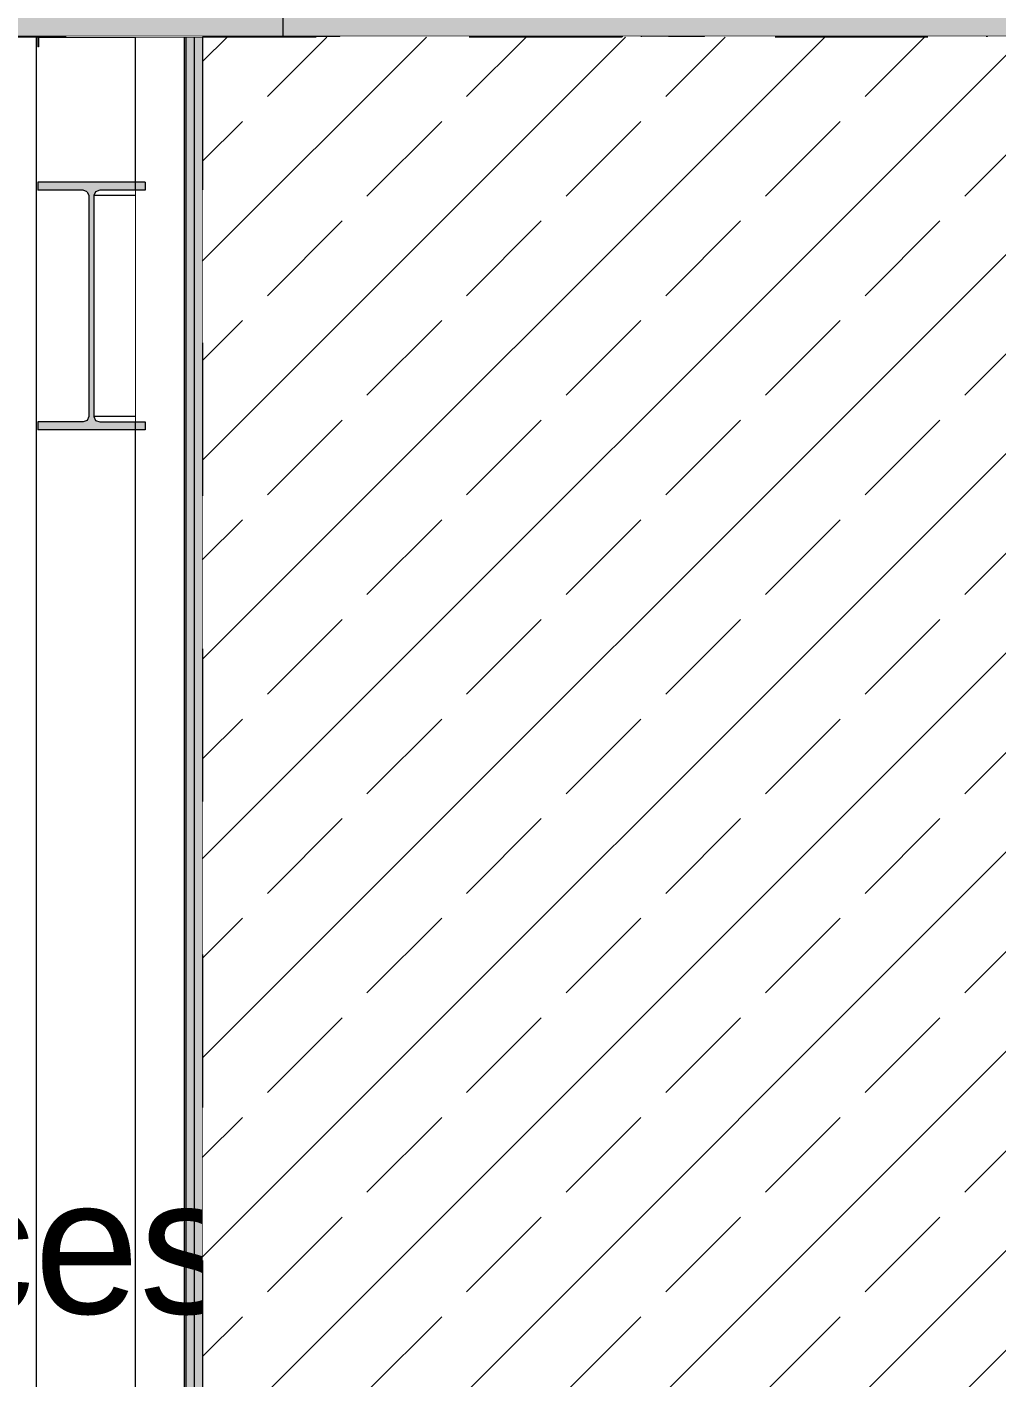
# Model space of a CAD drawing. Header units: millimetres. Extents: x -48147 to 1422273, y -494195 to 18123.
# Drawn here: x 1383750 to 1385540, y -479702 to -477209 of the extents above; entities that cross this region are included whole.
import ezdxf
from ezdxf.enums import TextEntityAlignment as Align

# ---------------------------------------------------------------- set-up
doc = ezdxf.new("R2010")
doc.units = ezdxf.units.MM
doc.header["$MEASUREMENT"] = 0
for name, pattern in [('Dashed', [2822.222233, 1411.111116, -1411.111116]), ('Double Dashed', [1093.611073, 529.166651, -211.666656, 141.111112, -211.666656]), ('Wipeout_Contour', [1000, 0, -1000])]:
    doc.linetypes.add(name, pattern=pattern)
for name, color, linetype, lineweight in [('0_Pen_No__191', 7, 'Continuous', 5), ('0_Pen_No__85', 8, 'Continuous', 20), ('A-25-M_Wall_Int_Pen_No__1', 7, 'Continuous', 13), ('A-25-M_Wall_Int_Pen_No__87', 8, 'Continuous', 20), ('A-95-P_Drawing_Pen_No__2', 8, 'Continuous', 15), ('New_A-20-M_Roof_Pen_No__4', 7, 'Continuous', 20), ('New_A-25-M_Wall_Int_Pen_No__1', 7, 'Continuous', 13), ('New_A-25-M_Wall_Int_Pen_No__87', 8, 'Continuous', 20), ('S-280-M_STRUCT_FRAME.IFC Import_Pen_No__1', 7, 'Continuous', 13), ('S-280-M_STRUCT_FRAME.IFC Import_Pen_No__160', 5, 'Continuous', 200), ('S-280-M_STRUCT_FRAME.IFC Import_Pen_No__90', 8, 'Continuous', 20)]:
    doc.layers.add(name, color=color, linetype=linetype, lineweight=lineweight)
for name, color, linetype in [('A-25-M_Wall_Int', 7, 'Continuous'), ('A-95-P_Drawing', 7, 'Continuous'), ('New_A-15-MG_Structural_Grid_Phase_2', 7, 'Continuous'), ('New_A-20-M_Roof', 7, 'Continuous'), ('New_A-25-M_Wall_Ext', 7, 'Continuous'), ('New_A-25-M_Wall_Int', 7, 'Continuous'), ('S-280-M_STRUCT_FRAME.IFC Import', 7, 'Continuous')]:
    doc.layers.add(name, color=color, linetype=linetype)
for name, color, linetype, lineweight, true_color in [('A-25-M_Wall_Int_Pen_No__107', 7, 'Continuous', 15, 0xa6a6a6), ('A-25-M_Wall_Int_Pen_No__81', 7, 'Continuous', 20, 0x6a6a6a), ('A-95-P_Drawing_Pen_No__62', 7, 'Continuous', 20, 0xaaaaaa), ('New_A-15-MG_Structural_Grid_Phase_2_Pen_No__222', 7, 'Continuous', 13, 0x65af33), ('New_A-20-M_Roof_Pen_No__81', 7, 'Continuous', 20, 0x6a6a6a)]:
    doc.layers.add(name, color=color, linetype=linetype, lineweight=lineweight, true_color=true_color)
doc.styles.add('GENERATED_STYLE_2', font='')
doc.styles.get('GENERATED_STYLE_2').set_extended_font_data('Swis721 BT')
doc.dimstyles.new('GENERATED_STYLE__3', dxfattribs={"dimtxt": 0.18, "dimasz": 364.8, "dimexe": 0.18, "dimexo": 0.0625, "dimgap": 0.09, "dimtad": 0, "dimtih": 1, "dimtoh": 1, "dimdec": 4, "dimzin": 0, "dimdsep": 46, "dimcen": 0.09, "dimadec": 0, "dimazin": 0, "dimtfac": 1, "dimtdec": 4, "dimtmove": 0, "dimatfit": 3, "dimldrblk": 'ARROWHEAD_5', "dimfxl": 1, "dimtolj": 1, "dimtzin": 0, "dimarcsym": 0})

# ---------------------------------------------------------------- blocks, each defined once
blk = doc.blocks.new('Section Elem_215_2', base_point=(1383917.5, -489195))
at = {"color": 254, "linetype": 'Wipeout_Contour', "lineweight": 0, "ltscale": 5855733.62799182}
blk.add_wipeout([(1383885.6, -477495), (1383949.3, -477495), (1383949.3, -477227), (1383885.6, -477227)], dxfattribs=at).dxf.layer = 'New_A-25-M_Wall_Int'
at = {"color": 254, "linetype": 'Wipeout_Contour', "lineweight": 0, "ltscale": 11711875.74569734}
blk.add_wipeout([(1383853.6, -477509.5), (1383807.3, -477509.5), (1383807.3, -477937.5), (1383853.6, -477937.5), (1383861.1, -477934.5), (1383864.2, -477927.3), (1383864.2, -477519.7), (1383861.1, -477512.5)], dxfattribs=at).dxf.layer = 'New_A-25-M_Wall_Int'
at = {"color": 254, "linetype": 'Wipeout_Contour', "lineweight": 0, "ltscale": 5858178.996596269}
blk.add_wipeout([(1383949.3, -477952), (1383885.6, -477952), (1383885.6, -480510), (1383949.3, -480510)], dxfattribs=at).dxf.layer = 'New_A-25-M_Wall_Int'
at = {"color": 254, "linetype": 'Wipeout_Contour', "lineweight": 0, "ltscale": 5855465.106834988}
blk.add_wipeout([(1383885.6, -477227), (1383807.3, -477227), (1383807.3, -477495), (1383885.6, -477495)], dxfattribs=at).dxf.layer = 'New_A-25-M_Wall_Int'
at = {"color": 254, "linetype": 'Wipeout_Contour', "lineweight": 0, "ltscale": 5857910.587511493}
blk.add_wipeout([(1383807.3, -480510), (1383885.6, -480510), (1383885.6, -477952), (1383807.3, -477952)], dxfattribs=at).dxf.layer = 'New_A-25-M_Wall_Int'
at = {"layer": 'New_A-25-M_Wall_Int_Pen_No__87', "linetype": 'Continuous'}
blk.add_line((1383885.6, -477227), (1383949.3, -477227), dxfattribs=at)
at = {"color": 254, "linetype": 'Wipeout_Contour', "lineweight": 0, "ltscale": 65926457.45719526}
blk.add_wipeout([(1383766.7, -477227.5), (1383766.7, -486737), (1383767, -486737), (1383767, -486617), (1383807.3, -486617), (1383807.3, -485846.5), (1383793, -485846.5), (1383793, -485837.9), (1383807.3, -485837.9), (1383807.3, -485603.6), (1383793, -485603.6), (1383793, -485595), (1383807.3, -485595), (1383807.3, -481796.5), (1383793, -481796.5), (1383793, -481787.9), (1383807.3, -481787.9), (1383807.3, -481553.6), (1383793, -481553.6), (1383793, -481545), (1383807.3, -481545), (1383807.3, -480967), (1383770, -480967), (1383770, -480952.5), (1383807.3, -480952.5), (1383807.3, -480524.5), (1383770, -480524.5), (1383770, -480510), (1383807.3, -480510), (1383807.3, -477952), (1383770, -477952), (1383770, -477937.5), (1383807.3, -477937.5), (1383807.3, -477509.5), (1383770, -477509.5), (1383770, -477495), (1383807.3, -477495), (1383807.3, -477227), (1383770.6, -477227), (1383771.4, -477229), (1383771.4, -477245), (1383769.9, -477245), (1383769.9, -477229), (1383769.5, -477228), (1383768.4, -477227.5)], dxfattribs=at).dxf.layer = 'New_A-25-M_Wall_Int'
at = {"layer": 'New_A-25-M_Wall_Int_Pen_No__87', "linetype": 'Continuous'}
blk.add_line((1383807.3, -477227), (1383885.6, -477227), dxfattribs=at)
at = {"color": 254, "linetype": 'Wipeout_Contour', "lineweight": 0, "ltscale": 5861071.801553996}
blk.add_wipeout([(1383675, -477227), (1383675, -486737), (1383766.7, -486737), (1383766.7, -477227)], dxfattribs=at).dxf.layer = 'New_A-25-M_Wall_Int'
at = {"layer": 'New_A-25-M_Wall_Int_Pen_No__1', "linetype": 'Continuous'}
blk.add_line((1383766.7, -477227), (1383766.7, -486737), dxfattribs=at)
at = {"layer": 'New_A-25-M_Wall_Int_Pen_No__1', "linetype": 'Continuous', "flags": 128}
blk.add_lwpolyline([(1383766.7, -477227), (1383675, -477227), (1383671.8, -477227), (1383656, -477227), (1383640.2, -477227)], dxfattribs=at)
at = {"layer": 'New_A-25-M_Wall_Int_Pen_No__87', "linetype": 'Continuous'}
blk.add_line((1383770.6, -477227), (1383807.3, -477227), dxfattribs=at)
blk = doc.blocks.new('Section Elem_452_2', base_point=(1383917.5, -489195))
at = {"color": 254, "linetype": 'Wipeout_Contour', "lineweight": 0, "ltscale": 7318848.547944542}
blk.add_wipeout([(1383768.4, -477226), (1383770.6, -477226.9), (1383770.6, -477227), (1383821.5, -477227), (1383821.5, -477226)], dxfattribs=at).dxf.layer = 'New_A-25-M_Wall_Ext'
blk = doc.blocks.new('Section Elem_542_2', base_point=(1383917.5, -489195))
at = {"layer": 'New_A-20-M_Roof_Pen_No__81', "linetype": 'Continuous', "lineweight": 0, "true_color": 0x353535}
blk.add_hatch(color=250, dxfattribs=at).paths.add_polyline_path([(1362715.3, -477191), (1362715.3, -477226), (1405069.5, -477226), (1405069.5, -477191)])
at = {"layer": 'New_A-20-M_Roof_Pen_No__4', "linetype": 'Continuous'}
for p, q in [((1383768.4, -477226), (1383699.4, -477226)), ((1384263.2, -477226), (1383768.4, -477226)), ((1384324.7, -477226), (1384263.2, -477226)), ((1384936.2, -477226), (1384324.7, -477226)), ((1384997.7, -477226), (1384936.2, -477226)), ((1385971.7, -477226), (1384997.7, -477226))]:
    blk.add_line(p, q, dxfattribs=at)
blk = doc.blocks.new('Section Elem_555_2', base_point=(1383917.5, -489195))
at = {"layer": 'A-25-M_Wall_Int_Pen_No__107', "linetype": 'Continuous'}
blk.add_hatch(color=256, dxfattribs=at).paths.add_polyline_path([(1384058.4, -477227), (1384042.8, -477227), (1384042.8, -486737), (1384058.4, -486737)])
at = {"layer": 'A-25-M_Wall_Int_Pen_No__81', "linetype": 'Continuous', "lineweight": 0, "true_color": 0x353535}
blk.add_hatch(color=250, dxfattribs=at).paths.add_polyline_path([(1384042.8, -477227), (1384039.7, -477227), (1384039.7, -486737), (1384042.8, -486737)])
at = {"layer": 'A-25-M_Wall_Int_Pen_No__1', "linetype": 'Continuous'}
blk.add_line((1384058.4, -477227), (1384058.4, -486737), dxfattribs=at)
at = {"color": 254, "linetype": 'Wipeout_Contour', "lineweight": 0, "ltscale": 36625744.42015198}
blk.add_wipeout([(1384074, -486737), (1384295.3, -486737), (1384295.3, -489195), (1384657.6, -489195), (1384657.6, -477844), (1384591.5, -477844), (1384591.5, -477835.5), (1384605.4, -477835.5), (1384607.4, -477832.5), (1384608.3, -477825.3), (1384608.3, -477513.7), (1384607.4, -477506.5), (1384605.4, -477503.5), (1384591.5, -477503.5), (1384591.5, -477495), (1384657.6, -477495), (1384657.6, -477398), (1384202.5, -477398), (1384200.5, -477397.2), (1384199.7, -477395.2), (1384199.7, -477377), (1384260.3, -477377), (1384260.3, -477228.8), (1384261.1, -477227), (1384074, -477227)], dxfattribs=at).dxf.layer = 'A-25-M_Wall_Int'
at = {"layer": 'A-25-M_Wall_Int_Pen_No__107', "linetype": 'Continuous'}
blk.add_hatch(color=256, dxfattribs=at).paths.add_polyline_path([(1384074, -486737), (1384074, -477227), (1384058.4, -477227), (1384058.4, -486737)])
at = {"layer": 'A-25-M_Wall_Int_Pen_No__1', "linetype": 'Continuous'}
blk.add_line((1384074, -477227), (1384074, -486737), dxfattribs=at)
at = {"layer": 'A-25-M_Wall_Int_Pen_No__87', "linetype": 'Continuous'}
for p, q in [((1384074, -477227), (1384261.1, -477227)), ((1384657.6, -477495), (1384657.6, -477398))]:
    blk.add_line(p, q, dxfattribs=at)
at = {"color": 254, "linetype": 'Wipeout_Contour', "lineweight": 0, "ltscale": 5862105.476723193}
blk.add_wipeout([(1384039.7, -477227), (1383949.3, -477227), (1383949.3, -486737), (1384039.7, -486737)], dxfattribs=at).dxf.layer = 'A-25-M_Wall_Int'
at = {"layer": 'A-25-M_Wall_Int_Pen_No__1', "linetype": 'Continuous'}
for p, q in [((1383949.3, -477227), (1383949.3, -486617)), ((1384039.7, -477227), (1384039.7, -486737)), ((1384042.8, -477227), (1384042.8, -486737))]:
    blk.add_line(p, q, dxfattribs=at)
at = {"layer": 'A-25-M_Wall_Int_Pen_No__1', "linetype": 'Continuous', "flags": 128}
blk.add_lwpolyline([(1384074, -477227), (1384058.4, -477227), (1384042.8, -477227), (1384039.7, -477227), (1383949.3, -477227)], dxfattribs=at)
blk = doc.blocks.new('Section Elem_576_2', base_point=(1383917.5, -489195))
at = {"layer": 'New_A-25-M_Wall_Int_Pen_No__87', "linetype": 'Continuous'}
blk.add_line((1384657.6, -477844), (1384657.6, -489195), dxfattribs=at)
blk = doc.blocks.new('Section Elem_578_2', base_point=(1383917.5, -489195))
at = {"color": 254, "linetype": 'Wipeout_Contour', "lineweight": 0, "ltscale": 332390732.742016}
blk.add_wipeout([(1384657.6, -477398), (1384657.6, -477495), (1387858.7, -477495), (1387858.7, -477746.5), (1387901.9, -477746.5), (1387901.9, -477495), (1388041.9, -477495), (1388041.9, -477746.5), (1388084.7, -477746.5), (1388084.7, -477495), (1398250.7, -477495), (1398250.7, -477746.5), (1398312.7, -477746.5), (1398312.7, -477503.5), (1398301.1, -477503.5), (1398301.1, -477495), (1398312.7, -477495), (1398312.7, -477488), (1397737.9, -477488), (1397734.3, -477486.6), (1397732.8, -477483), (1397732.8, -477467), (1397804.7, -477467), (1397804.7, -477296), (1397408.6, -477296), (1397408.6, -477226), (1397368.6, -477226), (1397372.1, -477227.5), (1397373.5, -477231), (1397373.5, -477245), (1397298.6, -477245), (1397298.6, -477483), (1397297.2, -477486.6), (1397293.8, -477488), (1396702.5, -477488), (1396698.9, -477486.6), (1396697.3, -477483), (1396697.3, -477467), (1396769.3, -477467), (1396769.3, -477296), (1396187, -477296), (1396187, -477226), (1396149.4, -477226), (1396151.6, -477227), (1396152.5, -477229.2), (1396152.5, -477245), (1396081.6, -477245), (1396081.6, -477454.8), (1396080.7, -477457.1), (1396078.5, -477458), (1395486.7, -477458), (1395484.4, -477457.1), (1395483.4, -477454.8), (1395483.4, -477437), (1395553.2, -477437), (1395553.2, -477296), (1395151.4, -477296), (1395151.4, -477226), (1395114, -477226), (1395116.2, -477227), (1395117.1, -477229.2), (1395117.1, -477245), (1395046.2, -477245), (1395046.2, -477454.8), (1395045.3, -477457.1), (1395043.1, -477458), (1394451.3, -477458), (1394449, -477457.1), (1394448, -477454.8), (1394448, -477437), (1394517.8, -477437), (1394517.8, -477296), (1394116, -477296), (1394116, -477226), (1394078.5, -477226), (1394080.7, -477227), (1394081.6, -477229.2), (1394081.6, -477245), (1394010.7, -477245), (1394010.7, -477454.8), (1394009.8, -477457.1), (1394007.6, -477458), (1393415.9, -477458), (1393413.5, -477457.1), (1393412.6, -477454.8), (1393412.6, -477437), (1393482.4, -477437), (1393482.4, -477296), (1393080.6, -477296), (1393080.6, -477226), (1393043.1, -477226), (1393045.3, -477227), (1393046.2, -477229.2), (1393046.2, -477245), (1392975.3, -477245), (1392975.3, -477454.8), (1392974.4, -477457.1), (1392972.2, -477458), (1392380.5, -477458), (1392378.1, -477457.1), (1392377.2, -477454.8), (1392377.2, -477437), (1392447, -477437), (1392447, -477296), (1392045.2, -477296), (1392045.2, -477226), (1392007.7, -477226), (1392009.9, -477227), (1392010.8, -477229.2), (1392010.8, -477245), (1391939.9, -477245), (1391939.9, -477454.8), (1391939, -477457.1), (1391936.8, -477458), (1391345.1, -477458), (1391342.7, -477457.1), (1391341.8, -477454.8), (1391341.8, -477437), (1391411.5, -477437), (1391411.5, -477296), (1391165.4, -477296), (1391165.4, -477226), (1391127.7, -477226), (1391129.8, -477227), (1391130.8, -477229.2), (1391130.8, -477245), (1391059.9, -477245), (1391059.9, -477454.8), (1391059, -477457.1), (1391056.8, -477458), (1390465, -477458), (1390462.6, -477457.1), (1390461.7, -477454.8), (1390461.7, -477437), (1390531.4, -477437), (1390531.4, -477296), (1389698.4, -477296), (1389698.4, -477226), (1389661.9, -477226), (1389663.8, -477226.9), (1389664.6, -477228.8), (1389664.6, -477245), (1389603.1, -477245), (1389603.1, -477395.2), (1389602.3, -477397.2), (1389600.4, -477398), (1389017.2, -477398), (1389015.2, -477397.2), (1389014.3, -477395.2), (1389014.3, -477377), (1389075, -477377), (1389075, -477296), (1388663.2, -477296), (1388663.2, -477226), (1388626.5, -477226), (1388628.4, -477226.9), (1388629.2, -477228.8), (1388629.2, -477245), (1388567.8, -477245), (1388567.8, -477395.2), (1388567, -477397.2), (1388565.1, -477398), (1387981.8, -477398), (1387979.7, -477397.2), (1387978.9, -477395.2), (1387978.9, -477377), (1388039.6, -477377), (1388039.6, -477296), (1387627.8, -477296), (1387627.8, -477226), (1387591, -477226), (1387592.9, -477226.9), (1387593.7, -477228.8), (1387593.7, -477245), (1387532.3, -477245), (1387532.3, -477395.2), (1387531.5, -477397.2), (1387529.6, -477398), (1386946.4, -477398), (1386944.3, -477397.2), (1386943.5, -477395.2), (1386943.5, -477377), (1387004.2, -477377), (1387004.2, -477296), (1386592.4, -477296), (1386592.4, -477226), (1386555.7, -477226), (1386557.6, -477226.9), (1386558.4, -477228.8), (1386558.4, -477245), (1386497, -477245), (1386497, -477395.2), (1386496.2, -477397.2), (1386494.3, -477398), (1385911, -477398), (1385908.9, -477397.2), (1385908.1, -477395.2), (1385908.1, -477377), (1385968.8, -477377), (1385968.8, -477296), (1385557, -477296), (1385557, -477226), (1385520.3, -477226), (1385522.2, -477226.9), (1385523, -477228.8), (1385523, -477245), (1385461.5, -477245), (1385461.5, -477395.2), (1385460.8, -477397.2), (1385458.8, -477398), (1384875.6, -477398), (1384873.5, -477397.2), (1384872.7, -477395.2), (1384872.7, -477377), (1384933.3, -477377), (1384933.3, -477296), (1384883.7, -477296), (1384883.7, -477226), (1384847.2, -477226), (1384849.1, -477226.9), (1384849.9, -477228.8), (1384849.9, -477245), (1384788.5, -477245), (1384788.5, -477395.2), (1384787.7, -477397.2), (1384785.8, -477398)], dxfattribs=at).dxf.layer = 'A-25-M_Wall_Int'
blk = doc.blocks.new('Section Elem_606_2', base_point=(1383917.5, -489195))
at = {"color": 254, "linetype": 'Wipeout_Contour', "lineweight": 0, "ltscale": 8784431.796397153}
blk.add_wipeout([(1383821.5, -477226), (1383821.5, -477227), (1384234.1, -477227), (1384261.1, -477227), (1384261.2, -477226.9), (1384263.2, -477226)], dxfattribs=at).dxf.layer = 'S-280-M_STRUCT_FRAME.IFC Import'
at = {"layer": 'S-280-M_STRUCT_FRAME.IFC Import_Pen_No__90', "linetype": 'Continuous'}
blk.add_line((1383821.5, -477227), (1383821.5, -477226), dxfattribs=at)
blk = doc.blocks.new('Section Elem_607_2', base_point=(1383917.5, -489195))
at = {"color": 254, "linetype": 'Wipeout_Contour', "lineweight": 0, "ltscale": 7324160.431082825}
blk.add_wipeout([(1384936.2, -477226), (1384883.7, -477226), (1384883.7, -477228), (1384933.7, -477228), (1384934.2, -477226.9)], dxfattribs=at).dxf.layer = 'S-280-M_STRUCT_FRAME.IFC Import'
at = {"color": 254, "linetype": 'Wipeout_Contour', "lineweight": 0, "ltscale": 7324202.946212307}
blk.add_wipeout([(1384883.7, -477228), (1384883.7, -477296), (1384933.3, -477296), (1384933.3, -477228.8), (1384933.7, -477228)], dxfattribs=at).dxf.layer = 'S-280-M_STRUCT_FRAME.IFC Import'
at = {"layer": 'S-280-M_STRUCT_FRAME.IFC Import_Pen_No__90', "linetype": 'Continuous'}
for p, q in [((1384883.7, -477228), (1384883.7, -477226)), ((1384933.7, -477228), (1384883.7, -477228)), ((1384883.7, -477296), (1384883.7, -477228)), ((1384933.3, -477296), (1384883.7, -477296))]:
    blk.add_line(p, q, dxfattribs=at)
blk = doc.blocks.new('Section Elem_670_2', base_point=(1383917.5, -489195))
at = {"layer": 'S-280-M_STRUCT_FRAME.IFC Import_Pen_No__1', "linetype": 'Continuous'}
for p, q in [((1383770, -477495), (1383770, -477509.5)), ((1383967.8, -477495), (1383770, -477495)), ((1383967.8, -477495), (1383967.8, -477509.5)), ((1383770, -477937.5), (1383770, -477952)), ((1383967.8, -477952), (1383770, -477952)), ((1383967.8, -477937.5), (1383967.8, -477952))]:
    blk.add_line(p, q, dxfattribs=at)
at = {"color": 254, "linetype": 'Wipeout_Contour', "lineweight": 0, "ltscale": 5856183.900798077}
blk.add_wipeout([(1383949.3, -477519.7), (1383873.5, -477519.7), (1383873.5, -477927.3), (1383949.3, -477927.3)], dxfattribs=at).dxf.layer = 'S-280-M_STRUCT_FRAME.IFC Import'
at = {"color": 254, "linetype": 'Wipeout_Contour', "lineweight": 0, "ltscale": 5855916.088196685}
blk.add_wipeout([(1383873.5, -477519.7), (1383949.3, -477519.7), (1383949.3, -477512.5), (1383876.6, -477512.5)], dxfattribs=at).dxf.layer = 'S-280-M_STRUCT_FRAME.IFC Import'
at = {"color": 254, "linetype": 'Wipeout_Contour', "lineweight": 0, "ltscale": 5856457.507200692}
blk.add_wipeout([(1383873.5, -477927.3), (1383876.6, -477934.5), (1383949.3, -477934.5), (1383949.3, -477927.3)], dxfattribs=at).dxf.layer = 'S-280-M_STRUCT_FRAME.IFC Import'
at = {"layer": 'S-280-M_STRUCT_FRAME.IFC Import_Pen_No__1', "linetype": 'Continuous', "flags": 128}
for points in [[(1383861.1, -477512.5), (1383853.6, -477509.5), (1383770, -477509.5)], [(1383861.1, -477934.5), (1383853.6, -477937.5), (1383770, -477937.5)]]:
    blk.add_lwpolyline(points, dxfattribs=at)
at = {"color": 254, "linetype": 'Wipeout_Contour', "lineweight": 0, "ltscale": 5855919.392795465}
blk.add_wipeout([(1383876.6, -477512.5), (1383949.3, -477512.5), (1383949.3, -477509.5), (1383884.1, -477509.5)], dxfattribs=at).dxf.layer = 'S-280-M_STRUCT_FRAME.IFC Import'
at = {"color": 254, "linetype": 'Wipeout_Contour', "lineweight": 0, "ltscale": 5856474.124048403}
blk.add_wipeout([(1383876.6, -477934.5), (1383884.1, -477937.5), (1383949.3, -477937.5), (1383949.3, -477934.5)], dxfattribs=at).dxf.layer = 'S-280-M_STRUCT_FRAME.IFC Import'
at = {"layer": 'S-280-M_STRUCT_FRAME.IFC Import_Pen_No__160', "linetype": 'Continuous', "lineweight": 0, "true_color": 0x00007f}
blk.add_hatch(color=176, dxfattribs=at).paths.add_polyline_path([(1383770, -477952), (1383967.8, -477952), (1383967.8, -477937.5), (1383884.1, -477937.5), (1383876.6, -477934.5), (1383873.5, -477927.3), (1383873.5, -477519.7), (1383876.6, -477512.5), (1383884.1, -477509.5), (1383967.8, -477509.5), (1383967.8, -477495), (1383770, -477495), (1383770, -477509.5), (1383853.6, -477509.5), (1383861.1, -477512.5), (1383864.2, -477519.7), (1383864.2, -477927.3), (1383861.1, -477934.5), (1383853.6, -477937.5), (1383770, -477937.5)])
at = {"layer": 'S-280-M_STRUCT_FRAME.IFC Import_Pen_No__1', "linetype": 'Continuous', "flags": 128}
for points in [[(1383861.1, -477512.5), (1383864.2, -477519.7), (1383864.2, -477927.3), (1383861.1, -477934.5)], [(1383876.6, -477512.5), (1383873.5, -477519.7), (1383873.5, -477927.3), (1383876.6, -477934.5)], [(1383967.8, -477509.5), (1383884.1, -477509.5), (1383876.6, -477512.5)], [(1383876.6, -477934.5), (1383884.1, -477937.5), (1383967.8, -477937.5)]]:
    blk.add_lwpolyline(points, dxfattribs=at)
at = {"layer": 'S-280-M_STRUCT_FRAME.IFC Import_Pen_No__90', "linetype": 'Continuous'}
for p, q in [((1383949.3, -477519.7), (1383873.5, -477519.7)), ((1383949.3, -477927.3), (1383873.5, -477927.3))]:
    blk.add_line(p, q, dxfattribs=at)
blk = doc.blocks.new('Section Elem_692_2', base_point=(1383917.5, -489195))
at = {"layer": 'S-280-M_STRUCT_FRAME.IFC Import_Pen_No__160', "linetype": 'Continuous', "lineweight": 0, "true_color": 0x00007f}
blk.add_hatch(color=176, dxfattribs=at).paths.add_polyline_path([(1383771.4, -477229), (1383770.6, -477226.9), (1383768.4, -477226), (1383699.4, -477226), (1383697.3, -477226.9), (1383696.4, -477229), (1383696.4, -477455), (1383696, -477456.1), (1383694.9, -477456.5), (1383631.9, -477456.5), (1383630.9, -477456.1), (1383630.4, -477455), (1383630.4, -477437), (1383628.9, -477437), (1383628.9, -477455), (1383629.8, -477457.2), (1383631.9, -477458), (1383694.9, -477458), (1383697.1, -477457.2), (1383697.9, -477455), (1383697.9, -477229), (1383698.4, -477228), (1383699.4, -477227.5), (1383768.4, -477227.5), (1383769.5, -477228), (1383769.9, -477229), (1383769.9, -477245), (1383771.4, -477245)])
at = {"layer": 'S-280-M_STRUCT_FRAME.IFC Import_Pen_No__1', "linetype": 'Continuous'}
for p, q in [((1383699.4, -477226), (1383697.3, -477226.9)), ((1383768.4, -477226), (1383770.6, -477226.9)), ((1383771.4, -477245), (1383769.9, -477245)), ((1383630.4, -477437), (1383628.9, -477437))]:
    blk.add_line(p, q, dxfattribs=at)
at = {"layer": 'S-280-M_STRUCT_FRAME.IFC Import_Pen_No__1', "linetype": 'Continuous', "flags": 128}
for points in [[(1383697.3, -477226.9), (1383696.4, -477229), (1383696.4, -477455), (1383696, -477456.1)], [(1383698.4, -477228), (1383697.9, -477229), (1383697.9, -477455), (1383697.1, -477457.2)], [(1383769.5, -477228), (1383768.4, -477227.5), (1383699.4, -477227.5), (1383698.4, -477228)], [(1383769.5, -477228), (1383769.9, -477229), (1383769.9, -477245)], [(1383770.6, -477226.9), (1383771.4, -477229), (1383771.4, -477245)], [(1383628.9, -477437), (1383628.9, -477455), (1383629.8, -477457.2)], [(1383630.4, -477437), (1383630.4, -477455), (1383630.9, -477456.1)], [(1383629.8, -477457.2), (1383631.9, -477458), (1383694.9, -477458), (1383697.1, -477457.2)], [(1383630.9, -477456.1), (1383631.9, -477456.5), (1383694.9, -477456.5), (1383696, -477456.1)]]:
    blk.add_lwpolyline(points, dxfattribs=at)
blk = doc.blocks.new('Section Elem_703_2', base_point=(1383917.5, -489195))
at = {"color": 254, "linetype": 'Wipeout_Contour', "lineweight": 0, "ltscale": 5860655.75375076}
blk.add_wipeout([(1385000.6, -477228.8), (1385000.6, -477245), (1385523, -477245), (1385523, -477228.8)], dxfattribs=at).dxf.layer = 'S-280-M_STRUCT_FRAME.IFC Import'
at = {"color": 254, "linetype": 'Wipeout_Contour', "lineweight": 0, "ltscale": 5859509.451541936}
blk.add_wipeout([(1384874.5, -477396.2), (1384875.6, -477396.6), (1384931.9, -477396.6), (1384932.9, -477396.2)], dxfattribs=at).dxf.layer = 'S-280-M_STRUCT_FRAME.IFC Import'
at = {"color": 254, "linetype": 'Wipeout_Contour', "lineweight": 0, "ltscale": 5860642.358766527}
blk.add_wipeout([(1385522.2, -477226.9), (1384999.8, -477226.9), (1385000.6, -477228.8), (1385523, -477228.8)], dxfattribs=at).dxf.layer = 'S-280-M_STRUCT_FRAME.IFC Import'
at = {"color": 254, "linetype": 'Wipeout_Contour', "lineweight": 0, "ltscale": 5859508.53904089}
blk.add_wipeout([(1384874.1, -477395.2), (1384874.5, -477396.2), (1384932.9, -477396.2), (1384933.3, -477395.2)], dxfattribs=at).dxf.layer = 'S-280-M_STRUCT_FRAME.IFC Import'
at = {"color": 254, "linetype": 'Wipeout_Contour', "lineweight": 0, "ltscale": 5860635.236783979}
blk.add_wipeout([(1385520.3, -477226), (1384997.7, -477226), (1384999.8, -477226.9), (1385522.2, -477226.9)], dxfattribs=at).dxf.layer = 'S-280-M_STRUCT_FRAME.IFC Import'
at = {"color": 254, "linetype": 'Wipeout_Contour', "lineweight": 0, "ltscale": 5859496.031452246}
blk.add_wipeout([(1384874.1, -477377), (1384874.1, -477395.2), (1384933.3, -477395.2), (1384933.3, -477377)], dxfattribs=at).dxf.layer = 'S-280-M_STRUCT_FRAME.IFC Import'
at = {"layer": 'S-280-M_STRUCT_FRAME.IFC Import_Pen_No__1', "linetype": 'Continuous'}
blk.add_line((1384874.1, -477377), (1384872.7, -477377), dxfattribs=at)
at = {"layer": 'S-280-M_STRUCT_FRAME.IFC Import_Pen_No__1', "linetype": 'Continuous', "flags": 128}
for points in [[(1384872.7, -477377), (1384872.7, -477395.2), (1384873.5, -477397.2)], [(1384874.1, -477377), (1384874.1, -477395.2), (1384874.5, -477396.2)]]:
    blk.add_lwpolyline(points, dxfattribs=at)
at = {"layer": 'S-280-M_STRUCT_FRAME.IFC Import_Pen_No__90', "linetype": 'Continuous'}
for p, q in [((1385522.2, -477226.9), (1385520.3, -477226)), ((1385523, -477228.8), (1385522.2, -477226.9)), ((1385523, -477245), (1385523, -477228.8))]:
    blk.add_line(p, q, dxfattribs=at)
at = {"color": 254, "linetype": 'Wipeout_Contour', "lineweight": 0, "ltscale": 5860617.634385487}
blk.add_wipeout([(1384933.9, -477397.2), (1384931.9, -477398), (1385458.8, -477398), (1385460.8, -477397.2)], dxfattribs=at).dxf.layer = 'S-280-M_STRUCT_FRAME.IFC Import'
at = {"color": 254, "linetype": 'Wipeout_Contour', "lineweight": 0, "ltscale": 5860621.107465894}
blk.add_wipeout([(1384934.8, -477395.2), (1384933.9, -477397.2), (1385460.8, -477397.2), (1385461.5, -477395.2)], dxfattribs=at).dxf.layer = 'S-280-M_STRUCT_FRAME.IFC Import'
at = {"color": 254, "linetype": 'Wipeout_Contour', "lineweight": 0, "ltscale": 8790349.973837264}
blk.add_wipeout([(1384934.8, -477228.8), (1384934.8, -477395.2), (1385461.5, -477395.2), (1385461.5, -477245), (1384999.2, -477245), (1384999.2, -477228.8)], dxfattribs=at).dxf.layer = 'S-280-M_STRUCT_FRAME.IFC Import'
at = {"layer": 'S-280-M_STRUCT_FRAME.IFC Import_Pen_No__1', "linetype": 'Continuous'}
blk.add_line((1385000.6, -477245), (1384999.2, -477245), dxfattribs=at)
at = {"layer": 'S-280-M_STRUCT_FRAME.IFC Import_Pen_No__1', "linetype": 'Continuous', "flags": 128}
for points in [[(1384873.5, -477397.2), (1384875.6, -477398), (1384931.9, -477398), (1384933.9, -477397.2)], [(1384874.5, -477396.2), (1384875.6, -477396.6), (1384931.9, -477396.6), (1384932.9, -477396.2)]]:
    blk.add_lwpolyline(points, dxfattribs=at)
at = {"layer": 'S-280-M_STRUCT_FRAME.IFC Import_Pen_No__90', "linetype": 'Continuous'}
for p, q in [((1385523, -477245), (1385000.6, -477245)), ((1385461.5, -477395.2), (1385461.5, -477245)), ((1384933.3, -477377), (1384874.1, -477377)), ((1384933.3, -477395.2), (1384874.1, -477395.2)), ((1385458.8, -477398), (1384931.9, -477398)), ((1385461.5, -477395.2), (1384934.8, -477395.2)), ((1385458.8, -477398), (1385460.8, -477397.2)), ((1385460.8, -477397.2), (1385461.5, -477395.2))]:
    blk.add_line(p, q, dxfattribs=at)
at = {"color": 254, "linetype": 'Wipeout_Contour', "lineweight": 0, "ltscale": 5859529.615792403}
blk.add_wipeout([(1384935.2, -477227.8), (1384934.8, -477228.8), (1384999.2, -477228.8), (1384998.8, -477227.8)], dxfattribs=at).dxf.layer = 'S-280-M_STRUCT_FRAME.IFC Import'
at = {"color": 254, "linetype": 'Wipeout_Contour', "lineweight": 0, "ltscale": 5859528.703602389}
blk.add_wipeout([(1384936.2, -477227.4), (1384935.2, -477227.8), (1384998.8, -477227.8), (1384997.7, -477227.4)], dxfattribs=at).dxf.layer = 'S-280-M_STRUCT_FRAME.IFC Import'
at = {"layer": 'S-280-M_STRUCT_FRAME.IFC Import_Pen_No__160', "linetype": 'Continuous', "lineweight": 0, "true_color": 0x00007f}
blk.add_hatch(color=176, dxfattribs=at).paths.add_polyline_path([(1385000.6, -477228.8), (1384999.8, -477226.9), (1384997.7, -477226), (1384936.2, -477226), (1384934.2, -477226.9), (1384933.3, -477228.8), (1384933.3, -477395.2), (1384932.9, -477396.2), (1384931.9, -477396.6), (1384875.6, -477396.6), (1384874.5, -477396.2), (1384874.1, -477395.2), (1384874.1, -477377), (1384872.7, -477377), (1384872.7, -477395.2), (1384873.5, -477397.2), (1384875.6, -477398), (1384931.9, -477398), (1384933.9, -477397.2), (1384934.8, -477395.2), (1384934.8, -477228.8), (1384935.2, -477227.8), (1384936.2, -477227.4), (1384997.7, -477227.4), (1384998.8, -477227.8), (1384999.2, -477228.8), (1384999.2, -477245), (1385000.6, -477245)])
at = {"layer": 'S-280-M_STRUCT_FRAME.IFC Import_Pen_No__1', "linetype": 'Continuous'}
for p, q in [((1384936.2, -477226), (1384934.2, -477226.9)), ((1384997.7, -477226), (1384999.8, -477226.9))]:
    blk.add_line(p, q, dxfattribs=at)
at = {"layer": 'S-280-M_STRUCT_FRAME.IFC Import_Pen_No__1', "linetype": 'Continuous', "flags": 128}
for points in [[(1384934.2, -477226.9), (1384933.3, -477228.8), (1384933.3, -477395.2), (1384932.9, -477396.2)], [(1384935.2, -477227.8), (1384934.8, -477228.8), (1384934.8, -477395.2), (1384933.9, -477397.2)], [(1384998.8, -477227.8), (1384997.7, -477227.4), (1384936.2, -477227.4), (1384935.2, -477227.8)], [(1384998.8, -477227.8), (1384999.2, -477228.8), (1384999.2, -477245)], [(1384999.8, -477226.9), (1385000.6, -477228.8), (1385000.6, -477245)]]:
    blk.add_lwpolyline(points, dxfattribs=at)
at = {"layer": 'S-280-M_STRUCT_FRAME.IFC Import_Pen_No__90', "linetype": 'Continuous'}
for p, q in [((1384999.2, -477228.8), (1384934.8, -477228.8)), ((1385523, -477228.8), (1385000.6, -477228.8))]:
    blk.add_line(p, q, dxfattribs=at)
blk = doc.blocks.new('Section Elem_704_2', base_point=(1383917.5, -489195))
at = {"color": 254, "linetype": 'Wipeout_Contour', "lineweight": 0, "ltscale": 5858110.469887225}
blk.add_wipeout([(1384327.6, -477245), (1384849.9, -477245), (1384849.9, -477228.8), (1384327.6, -477228.8)], dxfattribs=at).dxf.layer = 'S-280-M_STRUCT_FRAME.IFC Import'
at = {"color": 254, "linetype": 'Wipeout_Contour', "lineweight": 0, "ltscale": 5856964.421390348}
blk.add_wipeout([(1384201.5, -477396.2), (1384202.5, -477396.6), (1384258.9, -477396.6), (1384259.9, -477396.2)], dxfattribs=at).dxf.layer = 'S-280-M_STRUCT_FRAME.IFC Import'
at = {"color": 254, "linetype": 'Wipeout_Contour', "lineweight": 0, "ltscale": 5858097.069831732}
blk.add_wipeout([(1384326.8, -477226.9), (1384327.6, -477228.8), (1384849.9, -477228.8), (1384849.1, -477226.9)], dxfattribs=at).dxf.layer = 'S-280-M_STRUCT_FRAME.IFC Import'
at = {"color": 254, "linetype": 'Wipeout_Contour', "lineweight": 0, "ltscale": 5856963.508492798}
blk.add_wipeout([(1384201.1, -477395.2), (1384201.5, -477396.2), (1384259.9, -477396.2), (1384260.3, -477395.2)], dxfattribs=at).dxf.layer = 'S-280-M_STRUCT_FRAME.IFC Import'
at = {"color": 254, "linetype": 'Wipeout_Contour', "lineweight": 0, "ltscale": 5858089.94733692}
blk.add_wipeout([(1384324.7, -477226), (1384326.8, -477226.9), (1384849.1, -477226.9), (1384847.2, -477226)], dxfattribs=at).dxf.layer = 'S-280-M_STRUCT_FRAME.IFC Import'
at = {"color": 254, "linetype": 'Wipeout_Contour', "lineweight": 0, "ltscale": 5856950.995469202}
blk.add_wipeout([(1384201.1, -477395.2), (1384260.3, -477395.2), (1384260.3, -477377), (1384201.1, -477377)], dxfattribs=at).dxf.layer = 'S-280-M_STRUCT_FRAME.IFC Import'
at = {"layer": 'S-280-M_STRUCT_FRAME.IFC Import_Pen_No__1', "linetype": 'Continuous'}
blk.add_line((1384201.1, -477377), (1384199.7, -477377), dxfattribs=at)
at = {"layer": 'S-280-M_STRUCT_FRAME.IFC Import_Pen_No__1', "linetype": 'Continuous', "flags": 128}
for points in [[(1384199.7, -477377), (1384199.7, -477395.2), (1384200.5, -477397.2)], [(1384201.1, -477377), (1384201.1, -477395.2), (1384201.5, -477396.2)]]:
    blk.add_lwpolyline(points, dxfattribs=at)
at = {"layer": 'S-280-M_STRUCT_FRAME.IFC Import_Pen_No__90', "linetype": 'Continuous'}
for p, q in [((1384849.1, -477226.9), (1384847.2, -477226)), ((1384849.9, -477228.8), (1384849.1, -477226.9)), ((1384849.9, -477245), (1384849.9, -477228.8))]:
    blk.add_line(p, q, dxfattribs=at)
at = {"color": 254, "linetype": 'Wipeout_Contour', "lineweight": 0, "ltscale": 5858072.454273982}
blk.add_wipeout([(1384260.9, -477397.2), (1384258.9, -477398), (1384785.8, -477398), (1384787.7, -477397.2)], dxfattribs=at).dxf.layer = 'S-280-M_STRUCT_FRAME.IFC Import'
at = {"color": 254, "linetype": 'Wipeout_Contour', "lineweight": 0, "ltscale": 5858075.926279778}
blk.add_wipeout([(1384261.8, -477395.2), (1384260.9, -477397.2), (1384787.7, -477397.2), (1384788.5, -477395.2)], dxfattribs=at).dxf.layer = 'S-280-M_STRUCT_FRAME.IFC Import'
at = {"color": 254, "linetype": 'Wipeout_Contour', "lineweight": 0, "ltscale": 8786532.177467324}
blk.add_wipeout([(1384261.8, -477395.2), (1384788.5, -477395.2), (1384788.5, -477245), (1384326.2, -477245), (1384326.2, -477228.8), (1384261.8, -477228.8)], dxfattribs=at).dxf.layer = 'S-280-M_STRUCT_FRAME.IFC Import'
at = {"layer": 'S-280-M_STRUCT_FRAME.IFC Import_Pen_No__1', "linetype": 'Continuous'}
blk.add_line((1384327.6, -477245), (1384326.2, -477245), dxfattribs=at)
at = {"layer": 'S-280-M_STRUCT_FRAME.IFC Import_Pen_No__1', "linetype": 'Continuous', "flags": 128}
for points in [[(1384200.5, -477397.2), (1384202.5, -477398), (1384258.9, -477398), (1384260.9, -477397.2)], [(1384201.5, -477396.2), (1384202.5, -477396.6), (1384258.9, -477396.6), (1384259.9, -477396.2)]]:
    blk.add_lwpolyline(points, dxfattribs=at)
at = {"layer": 'S-280-M_STRUCT_FRAME.IFC Import_Pen_No__90', "linetype": 'Continuous'}
for p, q in [((1384849.9, -477245), (1384327.6, -477245)), ((1384788.5, -477395.2), (1384788.5, -477245)), ((1384260.3, -477377), (1384201.1, -477377)), ((1384260.3, -477395.2), (1384201.1, -477395.2)), ((1384785.8, -477398), (1384258.9, -477398)), ((1384788.5, -477395.2), (1384261.8, -477395.2)), ((1384785.8, -477398), (1384787.7, -477397.2)), ((1384787.7, -477397.2), (1384788.5, -477395.2))]:
    blk.add_line(p, q, dxfattribs=at)
at = {"color": 254, "linetype": 'Wipeout_Contour', "lineweight": 0, "ltscale": 5856984.478090553}
blk.add_wipeout([(1384262.2, -477227.8), (1384261.8, -477228.8), (1384326.2, -477228.8), (1384325.8, -477227.8)], dxfattribs=at).dxf.layer = 'S-280-M_STRUCT_FRAME.IFC Import'
at = {"color": 254, "linetype": 'Wipeout_Contour', "lineweight": 0, "ltscale": 5856983.565504141}
blk.add_wipeout([(1384263.2, -477227.4), (1384262.2, -477227.8), (1384325.8, -477227.8), (1384324.7, -477227.4)], dxfattribs=at).dxf.layer = 'S-280-M_STRUCT_FRAME.IFC Import'
at = {"layer": 'S-280-M_STRUCT_FRAME.IFC Import_Pen_No__160', "linetype": 'Continuous', "lineweight": 0, "true_color": 0x00007f}
blk.add_hatch(color=176, dxfattribs=at).paths.add_polyline_path([(1384327.6, -477228.8), (1384326.8, -477226.9), (1384324.7, -477226), (1384263.2, -477226), (1384261.2, -477226.9), (1384260.3, -477228.8), (1384260.3, -477395.2), (1384259.9, -477396.2), (1384258.9, -477396.6), (1384202.5, -477396.6), (1384201.5, -477396.2), (1384201.1, -477395.2), (1384201.1, -477377), (1384199.7, -477377), (1384199.7, -477395.2), (1384200.5, -477397.2), (1384202.5, -477398), (1384258.9, -477398), (1384260.9, -477397.2), (1384261.8, -477395.2), (1384261.8, -477228.8), (1384262.2, -477227.8), (1384263.2, -477227.4), (1384324.7, -477227.4), (1384325.8, -477227.8), (1384326.2, -477228.8), (1384326.2, -477245), (1384327.6, -477245)])
at = {"layer": 'S-280-M_STRUCT_FRAME.IFC Import_Pen_No__1', "linetype": 'Continuous'}
for p, q in [((1384263.2, -477226), (1384261.2, -477226.9)), ((1384324.7, -477226), (1384326.8, -477226.9))]:
    blk.add_line(p, q, dxfattribs=at)
at = {"layer": 'S-280-M_STRUCT_FRAME.IFC Import_Pen_No__1', "linetype": 'Continuous', "flags": 128}
for points in [[(1384261.2, -477226.9), (1384260.3, -477228.8), (1384260.3, -477395.2), (1384259.9, -477396.2)], [(1384262.2, -477227.8), (1384261.8, -477228.8), (1384261.8, -477395.2), (1384260.9, -477397.2)], [(1384325.8, -477227.8), (1384324.7, -477227.4), (1384263.2, -477227.4), (1384262.2, -477227.8)], [(1384325.8, -477227.8), (1384326.2, -477228.8), (1384326.2, -477245)], [(1384326.8, -477226.9), (1384327.6, -477228.8), (1384327.6, -477245)]]:
    blk.add_lwpolyline(points, dxfattribs=at)
at = {"layer": 'S-280-M_STRUCT_FRAME.IFC Import_Pen_No__90', "linetype": 'Continuous'}
for p, q in [((1384326.2, -477228.8), (1384261.8, -477228.8)), ((1384849.9, -477228.8), (1384327.6, -477228.8))]:
    blk.add_line(p, q, dxfattribs=at)
blk = doc.blocks.new('Section Elem_722_2', base_point=(1383917.5, -489195))
at = {"color": 254, "linetype": 'Wipeout_Contour', "lineweight": 0, "ltscale": 5865084.579053229}
blk.add_wipeout([(1384591.5, -477844), (1387858.7, -477844), (1387858.7, -477835.5), (1384591.5, -477835.5)], dxfattribs=at).dxf.layer = 'S-280-M_STRUCT_FRAME.IFC Import'
at = {"color": 254, "linetype": 'Wipeout_Contour', "lineweight": 0, "ltscale": 5865105.374444115}
blk.add_wipeout([(1384605.4, -477835.5), (1387858.7, -477835.5), (1387858.7, -477832.5), (1384607.4, -477832.5)], dxfattribs=at).dxf.layer = 'S-280-M_STRUCT_FRAME.IFC Import'
at = {"color": 254, "linetype": 'Wipeout_Contour', "lineweight": 0, "ltscale": 5865101.442977315}
blk.add_wipeout([(1384607.4, -477832.5), (1387858.7, -477832.5), (1387858.7, -477825.3), (1384608.3, -477825.3)], dxfattribs=at).dxf.layer = 'S-280-M_STRUCT_FRAME.IFC Import'
at = {"layer": 'S-280-M_STRUCT_FRAME.IFC Import_Pen_No__90', "linetype": 'Continuous'}
blk.add_line((1387858.7, -477844), (1384591.4, -477844), dxfattribs=at)
at = {"color": 254, "linetype": 'Wipeout_Contour', "lineweight": 0, "ltscale": 5864894.510342804}
blk.add_wipeout([(1384608.3, -477825.3), (1387858.7, -477825.3), (1387858.7, -477513.7), (1384608.3, -477513.7)], dxfattribs=at).dxf.layer = 'S-280-M_STRUCT_FRAME.IFC Import'
at = {"layer": 'S-280-M_STRUCT_FRAME.IFC Import_Pen_No__90', "linetype": 'Continuous'}
for p, q in [((1387858.7, -477825.3), (1384608.3, -477825.3)), ((1387858.7, -477832.5), (1387858.7, -477825.3)), ((1387858.7, -477835.5), (1384591.4, -477835.5)), ((1387858.7, -477835.5), (1387858.7, -477832.5)), ((1387858.7, -477844), (1387858.7, -477835.5))]:
    blk.add_line(p, q, dxfattribs=at)
at = {"color": 254, "linetype": 'Wipeout_Contour', "lineweight": 0, "ltscale": 5864685.989076219}
blk.add_wipeout([(1387858.7, -477506.5), (1384607.4, -477506.5), (1384608.3, -477513.7), (1387858.7, -477513.7)], dxfattribs=at).dxf.layer = 'S-280-M_STRUCT_FRAME.IFC Import'
at = {"color": 254, "linetype": 'Wipeout_Contour', "lineweight": 0, "ltscale": 5864676.628089571}
blk.add_wipeout([(1384607.4, -477506.5), (1387858.7, -477506.5), (1387858.7, -477503.5), (1384605.4, -477503.5)], dxfattribs=at).dxf.layer = 'S-280-M_STRUCT_FRAME.IFC Import'
at = {"color": 254, "linetype": 'Wipeout_Contour', "lineweight": 0, "ltscale": 5864640.860825036}
blk.add_wipeout([(1384591.5, -477503.5), (1387858.7, -477503.5), (1387858.7, -477495), (1384591.5, -477495)], dxfattribs=at).dxf.layer = 'S-280-M_STRUCT_FRAME.IFC Import'
at = {"layer": 'S-280-M_STRUCT_FRAME.IFC Import_Pen_No__90', "linetype": 'Continuous'}
for p, q in [((1387858.7, -477495), (1384591.4, -477495)), ((1387858.7, -477503.5), (1387858.7, -477495)), ((1387858.7, -477503.5), (1384591.4, -477503.5)), ((1387858.7, -477513.7), (1384608.3, -477513.7)), ((1387858.7, -477506.5), (1387858.7, -477503.5)), ((1387858.7, -477513.7), (1387858.7, -477506.5)), ((1387858.7, -477825.3), (1387858.7, -477513.7))]:
    blk.add_line(p, q, dxfattribs=at)
blk = doc.blocks.new('Standard grid marker[2]_2', base_point=(1384222, -467790.4))
at = {"layer": 'New_A-15-MG_Structural_Grid_Phase_2_Pen_No__222', "linetype": 'Double Dashed'}
blk.add_line((1384222, -468790.4), (1384222, -492195), dxfattribs=at)
at = {"layer": 'New_A-15-MG_Structural_Grid_Phase_2_Pen_No__222', "style": 'GENERATED_STYLE_2'}
for tag, p in [('AC_MarkerText_1_0', (1384222, -467253.9)), ('AC_MarkerText_1_1', (1384222, -493658.6))]:
    blk.add_attdef(tag, text='', height=350, rotation=360, dxfattribs=at).set_placement(p, align=Align.MIDDLE_CENTER)
blk = doc.blocks.new('ARROWHEAD_5')
at = {"color": 0, "linetype": 'Continuous', "lineweight": 0}
blk.add_line((0, 0), (-1, 0), dxfattribs=at)
blk.add_solid([(-1, 0.2679), (0, 0), (-1, -0.2679), (-1, 0.2679)], dxfattribs=at)

msp = doc.modelspace()

# ---------------------------------------------------------------- block references
at = {"layer": 'New_A-25-M_Wall_Int'}
msp.add_blockref('Section Elem_215_2', (1383917.5, -489195), dxfattribs=at)

# ---------------------------------------------------------------- next in the draw order: block references
at = {"layer": 'New_A-25-M_Wall_Ext'}
msp.add_blockref('Section Elem_452_2', (1383917.5, -489195), dxfattribs=at)

# ---------------------------------------------------------------- next in the draw order: block references
at = {"layer": 'New_A-20-M_Roof'}
msp.add_blockref('Section Elem_542_2', (1383917.5, -489195), dxfattribs=at)

# ---------------------------------------------------------------- next in the draw order: block references
at = {"layer": 'A-25-M_Wall_Int'}
msp.add_blockref('Section Elem_555_2', (1383917.5, -489195), dxfattribs=at)
at = {"layer": 'S-280-M_STRUCT_FRAME.IFC Import'}
msp.add_blockref('Section Elem_692_2', (1383917.5, -489195), dxfattribs=at)

# ---------------------------------------------------------------- next in the draw order: block references
at = {"layer": 'A-25-M_Wall_Int'}
msp.add_blockref('Section Elem_578_2', (1383917.5, -489195), dxfattribs=at)
at = {"layer": 'New_A-25-M_Wall_Int'}
msp.add_blockref('Section Elem_576_2', (1383917.5, -489195), dxfattribs=at)
at = {"layer": 'S-280-M_STRUCT_FRAME.IFC Import'}
for name in ['Section Elem_606_2', 'Section Elem_670_2']:
    msp.add_blockref(name, (1383917.5, -489195), dxfattribs=at)

# ---------------------------------------------------------------- next in the draw order: block references
for name in ['Section Elem_704_2', 'Section Elem_607_2', 'Section Elem_722_2']:
    msp.add_blockref(name, (1383917.5, -489195), dxfattribs=at)

# ---------------------------------------------------------------- next in the draw order: texts
at = {"layer": '0_Pen_No__191', "linetype": 'Continuous', "insert": (1380152.8, -479495.8), "char_height": 250, "width": 12163.223, "attachment_point": 4, "style": 'GENERATED_STYLE_2'}
msp.add_mtext('\\A1;{\\fSwis721 BT|b0|i0|c0|p34;300mm high raised access floor to allow for cables and mechanical ventilation}', dxfattribs=at)

# ---------------------------------------------------------------- next in the draw order: block references
at = {"layer": 'New_A-15-MG_Structural_Grid_Phase_2', "color": 8, "linetype": 'Continuous', "lineweight": 15}
msp.add_blockref('Standard grid marker[2]_2', (1384222, -467790.4), dxfattribs=at)
at = {"layer": 'S-280-M_STRUCT_FRAME.IFC Import'}
msp.add_blockref('Section Elem_703_2', (1383917.5, -489195), dxfattribs=at)

# ---------------------------------------------------------------- next in the draw order: leaders
at = {"layer": '0_Pen_No__85', "linetype": 'Continuous', "annotation_type": 0, "has_hookline": 1, "hookline_direction": 0, "text_width": 11261.9}
msp.add_leader([(1378672.2, -476512.6), (1379535.1, -479495.8), (1380152.7, -479495.8)], dimstyle='GENERATED_STYLE__3', dxfattribs=at)

# ---------------------------------------------------------------- next in the draw order: wipeouts: each hides what was drawn before it
at = {"color": 254, "linetype": 'Wipeout_Contour', "lineweight": 0, "ltscale": 8868760.136200747}
msp.add_wipeout([(1384074, -477227), (1384074, -480495), (1403940.9, -480495), (1403940.9, -485145.5), (1405047, -485145.5), (1405047, -477227)], dxfattribs=at).dxf.layer = 'A-95-P_Drawing'

# ---------------------------------------------------------------- next in the draw order: hatches: boundary and pattern name
at = {"layer": 'A-95-P_Drawing_Pen_No__62', "linetype": 'Continuous', "ltscale": 0.2}
h = msp.add_hatch(dxfattribs=at)
h.set_pattern_fill('Brass_Bronze_0002', color=256, style=0, pattern_type=2)
h.set_pattern_definition([(45, (1383917.5, -489195.03), (-183.8478, 183.8478), []), (45, (1383825.58, -489103.1), (-183.8478, 183.8478), [195, -65])])
h.paths.add_polyline_path([(1384074, -477227), (1384074, -480495), (1403940.9, -480495), (1403940.9, -485145.5), (1405047, -485145.5), (1405047, -477227)])

# ---------------------------------------------------------------- next in the draw order: linework, layer by layer
at = {"layer": 'A-95-P_Drawing_Pen_No__2', "linetype": 'Dashed', "ltscale": 0.2, "flags": 128}
msp.add_lwpolyline([(1384074, -477227), (1384074, -480495), (1403940.9, -480495), (1403940.9, -485145.5), (1405047, -485145.5), (1405047, -477227)], close=True, dxfattribs=at)

doc.saveas('drawing.dxf')
